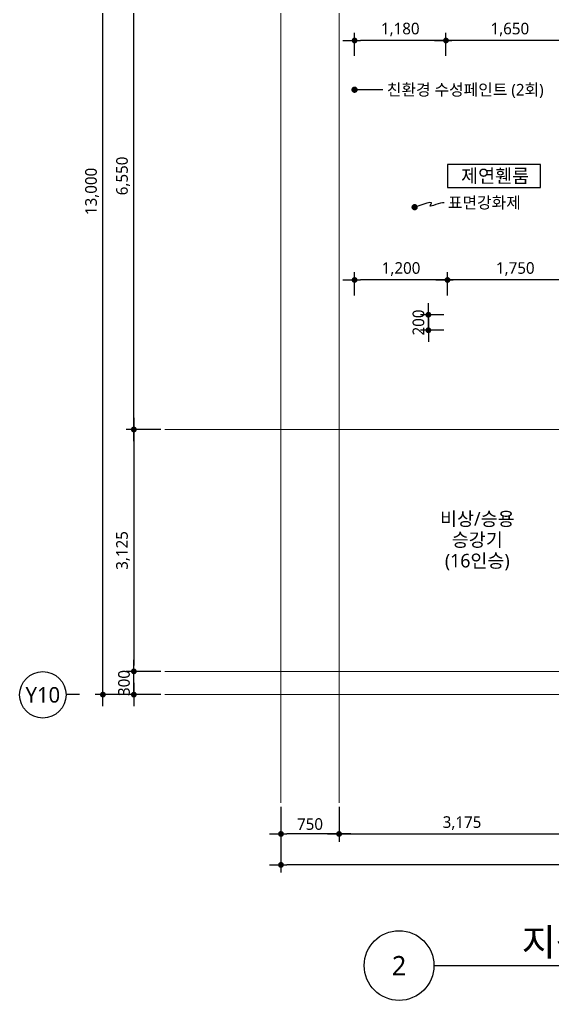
# Model space of a CAD drawing. Header units: millimetres. Extents: x 3320976 to 3527701, y 1183647 to 1243117.
# Drawn here: x 3464464 to 3471343, y 1183655 to 1196325 of the extents above; entities that cross this region are included whole.
import ezdxf
from ezdxf.enums import TextEntityAlignment as Align

# ---------------------------------------------------------------- set-up
doc = ezdxf.new("R2010")
doc.units = ezdxf.units.MM
doc.header["$MEASUREMENT"] = 0
doc.linetypes.add('CEN', pattern=[62, 60, -1, 0, -1])
doc.layers.get('0').update_dxf_attribs({"linetype": 'CONTINUOUS'})
for name, color, linetype, lineweight in [('A-AXIS-BUBL', 7, 'CONTINUOUS', 25), ('A-CNTL', 1, 'CEN', 15), ('A-DIMS', 7, 'CONTINUOUS', 25), ('A-MKXS-LEAD', 7, 'CONTINUOUS', 25), ('A-MKXS-TEXT1', 3, 'CONTINUOUS', 25), ('A-MKXX-NAME', 3, 'CONTINUOUS', 25), ('A-MKXX-SYMB', 7, 'CONTINUOUS', 25), ('A-XXXX-SYMB', 7, 'CONTINUOUS', 25), ('A-XXXX-TXT1', 3, 'CONTINUOUS', 25), ('A-XXXX-TXT2', 3, 'CONTINUOUS', 25)]:
    doc.layers.add(name, color=color, linetype=linetype, lineweight=lineweight)
doc.styles.add('HY울릉도L', font='')
doc.styles.add('맑은고딕', font='malgun.ttf')
doc.styles.get('HY울릉도L').set_extended_font_data('HYwulM')
doc.dimstyles.new('CDIM', dxfattribs={"dimtxt": 3, "dimasz": 1.5, "dimexe": 2, "dimexo": 1, "dimgap": 1, "dimtad": 1, "dimdec": 0, "dimrnd": 0.5, "dimzin": 0, "dimdsep": 32, "dimlunit": 6, "dimtxsty": 'HY울릉도L', "dimblk1": '_CIDOT', "dimblk2": '_CIDOT', "dimsah": 1, "dimcen": 5.5, "dimclrd": 2, "dimclre": 2, "dimclrt": 7, "dimadec": 0, "dimazin": 0, "dimtfac": 1, "dimtdec": 0, "dimtix": 1, "dimtmove": 2, "dimatfit": 1, "dimldrblk": '_CIDOT', "dimfxl": 1, "dimtolj": 1, "dimtzin": 0, "dimlwd": -1, "dimarcsym": 0})

# ---------------------------------------------------------------- blocks, each defined once
blk = doc.blocks.new('_CIDOT')
at = {"color": 0, "linetype": 'ByBlock'}
blk.add_line((2, 0), (-1, 0), dxfattribs=at)
at = {"color": 0, "linetype": 'ByBlock', "const_width": 0.5}
blk.add_lwpolyline([(-0.25, 0, 1), (0.25, 0, 1)], format="xyb", close=True, dxfattribs=at)
blk = doc.blocks.new('*D189')
at = {"layer": 'A-DIMS', "lineweight": -2, "transparency": 16777216}
for p, q in [((-1550, 0), (-2400, 0)), ((-1550, -13000), (-2400, -13000))]:
    blk.add_line(p, q, dxfattribs=at)
at = {"layer": 'A-DIMS', "transparency": 16777216}
blk.add_line((-2300, -12925), (-2300, -75), dxfattribs=at)
at = {"layer": 'A-DIMS', "transparency": 16777216, "xscale": 75, "yscale": 75, "zscale": 75}
for p, rotation in [((-2300, 0), 90), ((-2300, -13000), 270)]:
    blk.add_blockref('_CIDOT', p, dxfattribs=dict(at, rotation=rotation))
at = {"layer": 'A-DIMS', "color": 3, "transparency": 16777216, "insert": (-2440, -6500), "char_height": 150, "attachment_point": 5, "rotation": 90, "style": '맑은고딕'}
blk.add_mtext('\\A1;13,000', dxfattribs=at)
blk = doc.blocks.new('*D191')
at = {"layer": 'A-DIMS', "transparency": 16777216}
for p, q in [((-1900, -12625), (-1900, -12550)), ((-1900, -13000), (-1900, -12700)), ((-1900, -13075), (-1900, -13150))]:
    blk.add_line(p, q, dxfattribs=at)
at = {"layer": 'A-DIMS', "lineweight": -2, "transparency": 16777216}
for p, q in [((-1550, -12700), (-2000, -12700)), ((-1550, -13000), (-2000, -13000))]:
    blk.add_line(p, q, dxfattribs=at)
at = {"layer": 'A-DIMS', "transparency": 16777216, "xscale": 75, "yscale": 75, "zscale": 75}
for p, rotation in [((-1900, -12700), 270), ((-1900, -13000), 90)]:
    blk.add_blockref('_CIDOT', p, dxfattribs=dict(at, rotation=rotation))
at = {"layer": 'A-DIMS', "color": 3, "transparency": 16777216, "insert": (-2027, -12850), "char_height": 150, "attachment_point": 5, "rotation": 90, "style": '맑은고딕'}
blk.add_mtext('\\A1;300', dxfattribs=at)
blk = doc.blocks.new('*D193')
at = {"layer": 'A-DIMS', "lineweight": -2, "transparency": 16777216}
for p, q in [((0, -14450), (0, -14900)), ((750, -14450), (750, -14900))]:
    blk.add_line(p, q, dxfattribs=at)
at = {"layer": 'A-DIMS', "transparency": 16777216}
blk.add_line((675, -14800), (75, -14800), dxfattribs=at)
at = {"layer": 'A-DIMS', "transparency": 16777216, "xscale": 75, "yscale": 75, "zscale": 75, "rotation": 180}
blk.add_blockref('_CIDOT', (0, -14800), dxfattribs=at)
at = {"layer": 'A-DIMS', "transparency": 16777216, "xscale": 75, "yscale": 75, "zscale": 75}
blk.add_blockref('_CIDOT', (750, -14800), dxfattribs=at)
at = {"layer": 'A-DIMS', "color": 3, "transparency": 16777216, "insert": (375, -14673), "char_height": 150, "attachment_point": 5, "style": '맑은고딕'}
blk.add_mtext('\\A1;750', dxfattribs=at)
blk = doc.blocks.new('*D196')
at = {"layer": 'A-DIMS', "lineweight": -2, "transparency": 16777216}
for p, q in [((750, -14450), (750, -14900)), ((3925, -14450), (3925, -14900))]:
    blk.add_line(p, q, dxfattribs=at)
at = {"layer": 'A-DIMS', "transparency": 16777216}
blk.add_line((825, -14800), (3850, -14800), dxfattribs=at)
at = {"layer": 'A-DIMS', "transparency": 16777216, "xscale": 75, "yscale": 75, "zscale": 75, "rotation": 180}
blk.add_blockref('_CIDOT', (750, -14800), dxfattribs=at)
at = {"layer": 'A-DIMS', "transparency": 16777216, "xscale": 75, "yscale": 75, "zscale": 75}
blk.add_blockref('_CIDOT', (3925, -14800), dxfattribs=at)
at = {"layer": 'A-DIMS', "color": 3, "transparency": 16777216, "insert": (2338, -14660), "char_height": 150, "attachment_point": 5, "style": '맑은고딕'}
blk.add_mtext('\\A1;3,175', dxfattribs=at)
blk = doc.blocks.new('*D200')
at = {"layer": 'A-DIMS', "lineweight": -2, "transparency": 16777216}
for p, q in [((-1550, -9575), (-2000, -9575)), ((-1550, -12700), (-2000, -12700))]:
    blk.add_line(p, q, dxfattribs=at)
at = {"layer": 'A-DIMS', "transparency": 16777216}
blk.add_line((-1900, -9650), (-1900, -12625), dxfattribs=at)
at = {"layer": 'A-DIMS', "transparency": 16777216, "xscale": 75, "yscale": 75, "zscale": 75}
for p, rotation in [((-1900, -9575), 90), ((-1900, -12700), 270)]:
    blk.add_blockref('_CIDOT', p, dxfattribs=dict(at, rotation=rotation))
at = {"layer": 'A-DIMS', "color": 3, "transparency": 16777216, "insert": (-2040, -11138), "char_height": 150, "attachment_point": 5, "rotation": 90, "style": '맑은고딕'}
blk.add_mtext('\\A1;3,125', dxfattribs=at)
blk = doc.blocks.new('*D201')
at = {"layer": 'A-DIMS', "lineweight": -2, "transparency": 16777216}
for p, q in [((-1550, -3025), (-2000, -3025)), ((-1550, -9575), (-2000, -9575))]:
    blk.add_line(p, q, dxfattribs=at)
at = {"layer": 'A-DIMS', "transparency": 16777216}
blk.add_line((-1900, -9500), (-1900, -3100), dxfattribs=at)
at = {"layer": 'A-DIMS', "transparency": 16777216, "xscale": 75, "yscale": 75, "zscale": 75}
for p, rotation in [((-1900, -3025), 90), ((-1900, -9575), 270)]:
    blk.add_blockref('_CIDOT', p, dxfattribs=dict(at, rotation=rotation))
at = {"layer": 'A-DIMS', "color": 3, "transparency": 16777216, "insert": (-2040, -6300), "char_height": 150, "attachment_point": 5, "rotation": 90, "style": '맑은고딕'}
blk.add_mtext('\\A1;6,550', dxfattribs=at)
blk = doc.blocks.new('*D207')
at = {"layer": 'A-DIMS', "lineweight": -2, "transparency": 16777216}
for p, q in [((0, -14450), (0, -15300)), ((11000, -14450), (11000, -15300))]:
    blk.add_line(p, q, dxfattribs=at)
at = {"layer": 'A-DIMS', "transparency": 16777216}
blk.add_line((10925, -15200), (75, -15200), dxfattribs=at)
at = {"layer": 'A-DIMS', "transparency": 16777216, "xscale": 75, "yscale": 75, "zscale": 75, "rotation": 180}
blk.add_blockref('_CIDOT', (0, -15200), dxfattribs=at)
at = {"layer": 'A-DIMS', "transparency": 16777216, "xscale": 75, "yscale": 75, "zscale": 75}
blk.add_blockref('_CIDOT', (11000, -15200), dxfattribs=at)
at = {"layer": 'A-DIMS', "color": 3, "transparency": 16777216, "insert": (5500, -15060), "char_height": 150, "attachment_point": 5, "style": '맑은고딕'}
blk.add_mtext('\\A1;11,000', dxfattribs=at)
blk = doc.blocks.new('비상승용승강기16인승')
at = {"layer": 'A-MKXX-NAME', "style": '맑은고딕'}
for s, p in [('비상/승용', (0, 270)), ('승강기', (0, 0)), ('(16인승)', (0, -270))]:
    blk.add_text(s, height=175, dxfattribs=at).set_placement(p, align=Align.MIDDLE_CENTER)
blk = doc.blocks.new('*D599')
at = {"layer": 'A-DIMS', "lineweight": -2, "transparency": 16777216}
for p, q in [((3469969, 1195855), (3469969, 1196155)), ((3471619, 1195855), (3471619, 1196155))]:
    blk.add_line(p, q, dxfattribs=at)
at = {"layer": 'A-DIMS', "transparency": 16777216}
blk.add_line((3471544, 1196055), (3470044, 1196055), dxfattribs=at)
at = {"layer": 'A-DIMS', "transparency": 16777216, "xscale": 75, "yscale": 75, "zscale": 75, "rotation": 180}
blk.add_blockref('_CIDOT', (3469969, 1196055), dxfattribs=at)
at = {"layer": 'A-DIMS', "transparency": 16777216, "xscale": 75, "yscale": 75, "zscale": 75}
blk.add_blockref('_CIDOT', (3471619, 1196055), dxfattribs=at)
at = {"layer": 'A-DIMS', "color": 3, "transparency": 16777216, "insert": (3470794, 1196196), "char_height": 150, "attachment_point": 5, "style": '맑은고딕'}
blk.add_mtext('\\A1;1,650', dxfattribs=at)
blk = doc.blocks.new('*D600')
at = {"layer": 'A-DIMS', "lineweight": -2, "transparency": 16777216}
for p, q in [((3468789, 1195855), (3468789, 1196155)), ((3469969, 1195855), (3469969, 1196155))]:
    blk.add_line(p, q, dxfattribs=at)
at = {"layer": 'A-DIMS', "transparency": 16777216}
blk.add_line((3469894, 1196055), (3468864, 1196055), dxfattribs=at)
at = {"layer": 'A-DIMS', "transparency": 16777216, "xscale": 75, "yscale": 75, "zscale": 75, "rotation": 180}
blk.add_blockref('_CIDOT', (3468789, 1196055), dxfattribs=at)
at = {"layer": 'A-DIMS', "transparency": 16777216, "xscale": 75, "yscale": 75, "zscale": 75}
blk.add_blockref('_CIDOT', (3469969, 1196055), dxfattribs=at)
at = {"layer": 'A-DIMS', "color": 3, "transparency": 16777216, "insert": (3469379, 1196196), "char_height": 150, "attachment_point": 5, "style": '맑은고딕'}
blk.add_mtext('\\A1;1,180', dxfattribs=at)
blk = doc.blocks.new('*D602')
at = {"layer": 'A-DIMS', "lineweight": -2, "transparency": 16777216}
for p, q in [((3469989, 1192762), (3469989, 1193062)), ((3471739, 1192762), (3471739, 1193062))]:
    blk.add_line(p, q, dxfattribs=at)
at = {"layer": 'A-DIMS', "transparency": 16777216}
blk.add_line((3471664, 1192962), (3470064, 1192962), dxfattribs=at)
at = {"layer": 'A-DIMS', "transparency": 16777216, "xscale": 75, "yscale": 75, "zscale": 75, "rotation": 180}
blk.add_blockref('_CIDOT', (3469989, 1192962), dxfattribs=at)
at = {"layer": 'A-DIMS', "transparency": 16777216, "xscale": 75, "yscale": 75, "zscale": 75}
blk.add_blockref('_CIDOT', (3471739, 1192962), dxfattribs=at)
at = {"layer": 'A-DIMS', "color": 3, "transparency": 16777216, "insert": (3470864, 1193103), "char_height": 150, "attachment_point": 5, "style": '맑은고딕'}
blk.add_mtext('\\A1;1,750', dxfattribs=at)
blk = doc.blocks.new('*D603')
at = {"layer": 'A-DIMS', "lineweight": -2, "transparency": 16777216}
for p, q in [((3468789, 1192762), (3468789, 1193062)), ((3469989, 1192762), (3469989, 1193062))]:
    blk.add_line(p, q, dxfattribs=at)
at = {"layer": 'A-DIMS', "transparency": 16777216}
blk.add_line((3469914, 1192962), (3468864, 1192962), dxfattribs=at)
at = {"layer": 'A-DIMS', "transparency": 16777216, "xscale": 75, "yscale": 75, "zscale": 75, "rotation": 180}
blk.add_blockref('_CIDOT', (3468789, 1192962), dxfattribs=at)
at = {"layer": 'A-DIMS', "transparency": 16777216, "xscale": 75, "yscale": 75, "zscale": 75}
blk.add_blockref('_CIDOT', (3469989, 1192962), dxfattribs=at)
at = {"layer": 'A-DIMS', "color": 3, "transparency": 16777216, "insert": (3469389, 1193103), "char_height": 150, "attachment_point": 5, "style": '맑은고딕'}
blk.add_mtext('\\A1;1,200', dxfattribs=at)
blk = doc.blocks.new('*D613')
at = {"layer": 'A-DIMS', "transparency": 16777216}
for p, q in [((3469742, 1192587), (3469742, 1192662)), ((3469742, 1192312), (3469742, 1192512)), ((3469742, 1192237), (3469742, 1192162))]:
    blk.add_line(p, q, dxfattribs=at)
at = {"layer": 'A-DIMS', "lineweight": -2, "transparency": 16777216}
for p, q in [((3469942, 1192512), (3469642, 1192512)), ((3469942, 1192312), (3469642, 1192312))]:
    blk.add_line(p, q, dxfattribs=at)
at = {"layer": 'A-DIMS', "transparency": 16777216, "xscale": 75, "yscale": 75, "zscale": 75}
for p, rotation in [((3469742, 1192512), 270), ((3469742, 1192312), 90)]:
    blk.add_blockref('_CIDOT', p, dxfattribs=dict(at, rotation=rotation))
at = {"layer": 'A-DIMS', "color": 3, "transparency": 16777216, "insert": (3469614, 1192412), "char_height": 150, "attachment_point": 5, "rotation": 90, "style": '맑은고딕'}
blk.add_mtext('\\A1;200', dxfattribs=at)
blk = doc.blocks.new('CORE6_GRID_1')
at = {"layer": 'A-AXIS-BUBL', "ltscale": 0.2}
blk.add_line((-2600, -13000), (-2775, -13000), dxfattribs=at)
blk.add_circle((-3075, -13002.9), 300, dxfattribs=at)
at = {"layer": 'A-CNTL'}
for p, q in [((0, -14400), (0, 1800)), ((750, -14400), (750, 1800)), ((-1500, -9575), (7225, -9575)), ((-1500, -12700), (12500, -12700)), ((-1500, -13000), (12500, -13000))]:
    blk.add_line(p, q, dxfattribs=at)
at = {"layer": 'A-XXXX-TXT2', "ltscale": 0.2, "style": '맑은고딕'}
blk.add_text('Y10', height=200, dxfattribs=at).set_placement((-3075, -13002.9), align=Align.MIDDLE)
at = {"layer": 'A-DIMS'}
for base, p1, p2, angle, picture, middle in [((-2300, 0), (-1500, -13000), (-1500, 0), 270, '*D189', (-2440.5, -6500)), ((-1900, -3025), (-1500, -9575), (-1500, -3025), 270, '*D201', (-2040.1, -6300)), ((-1900, -12700), (-1500, -9575), (-1500, -12700), 90, '*D200', (-2040.5, -11137.5)), ((-1900, -12700), (-1500, -13000), (-1500, -12700), 270, '*D191', (-2027.5, -12850)), ((0, -14800), (750, -14400), (0, -14400), 180, '*D193', (375, -14672.5)), ((0, -15200), (11000, -14400), (0, -14400), 180, '*D207', (5500, -15059.5))]:
    dim = blk.add_linear_dim(base=base, p1=p1, p2=p2, angle=angle, dimstyle='CDIM', override={"dimscale": 50, "dimtxsty": '맑은고딕', "dimclrd": 256, "dimclre": 256, "dimclrt": 3}, dxfattribs=at)
    dim.commit()
    dim.dimension.update_dxf_attribs({"geometry": picture, "text_midpoint": middle})
dim = blk.add_linear_dim(base=(3925, -14800), p1=(750, -14400), p2=(3925, -14400), dimstyle='CDIM', override={"dimscale": 50, "dimtxsty": '맑은고딕', "dimclrd": 256, "dimclre": 256, "dimclrt": 3}, dxfattribs=at)
dim.commit()
dim.dimension.update_dxf_attribs({"geometry": '*D196', "text_midpoint": (2337.5, -14659.5)})

msp = doc.modelspace()

# ---------------------------------------------------------------- linework, layer by layer
at = {"layer": 'A-MKXS-LEAD', "const_width": 40}
for points in [[(3468768.1, 1195421.4, 1), (3468809.5, 1195417.2, 1)], [(3469543.9, 1193904.1, 1), (3469585.4, 1193900, 1)]]:
    msp.add_lwpolyline(points, format="xyb", close=True, dxfattribs=at)
at = {"layer": 'A-MKXS-LEAD'}
for points in [[(3469155.8, 1195419.3), (3468788.8, 1195419.3), (3468788.8, 1195419.3)], [(3469563.8, 1193901.8), (3469661.6, 1193938.6), (3469725.3, 1193958.5), (3469761.5, 1193965), (3469776.9, 1193961.5), (3469778, 1193951.6), (3469771.6, 1193938.8), (3469764, 1193926.6), (3469762.1, 1193918.5), (3469770.7, 1193917.2), (3469788.9, 1193921.6), (3469813.7, 1193929.8), (3469842.6, 1193939.9), (3469872.8, 1193950), (3469901.6, 1193958.2), (3469926.3, 1193962.5), (3469944.2, 1193961)]]:
    msp.add_lwpolyline(points, dxfattribs=at)
at = {"layer": 'A-MKXX-SYMB'}
msp.add_lwpolyline([(3469988.8, 1194155.4), (3471188.8, 1194155.4), (3471188.8, 1194455.4), (3469988.8, 1194455.4)], close=True, dxfattribs=at)
at = {"layer": 'A-XXXX-SYMB'}
msp.add_line((3469813.8, 1184105.4), (3476913.8, 1184105.4), dxfattribs=at)
msp.add_circle((3469363.8, 1184105.4), 450, dxfattribs=at)

# ---------------------------------------------------------------- block references
at = {"layer": 'A-DIMS'}
msp.add_blockref('CORE6_GRID_1', (3467838.8, 1200605.4), dxfattribs=at)
at = {"layer": 'A-MKXX-NAME'}
msp.add_blockref('비상승용승강기16인승', (3470373.8, 1189605.4), dxfattribs=at)

# ---------------------------------------------------------------- texts
at = {"layer": 'A-MKXS-TEXT1', "style": '맑은고딕'}
for s, p in [('친환경 수성페인트 (2회)', (3469205.8, 1195419.3)), ('표면강화제', (3469994.2, 1193961))]:
    msp.add_text(s, height=150, dxfattribs=at).set_placement(p, align=Align.MIDDLE_LEFT)
at = {"layer": 'A-MKXX-NAME', "style": '맑은고딕'}
msp.add_text('제연휀룸', height=175, dxfattribs=at).set_placement((3470603.3, 1194305.4), align=Align.MIDDLE_CENTER)
at = {"layer": 'A-XXXX-TXT1', "style": '맑은고딕'}
msp.add_text('지상9층 코아#2 확대평면도', height=350, dxfattribs=at).set_placement((3476391.8, 1184128.1), align=Align.BOTTOM_RIGHT)
msp.add_text('2', height=250, dxfattribs=at).set_placement((3469363.8, 1184105.4), align=Align.MIDDLE)

# ---------------------------------------------------------------- dimensions: what is measured, and where the dimension line sits
at = {"layer": 'A-DIMS'}
for base, p1, p2, picture, middle in [((3468788.8, 1196055.4), (3469968.8, 1195805.4), (3468788.8, 1195805.4), '*D600', (3469378.8, 1196055.4)), ((3469968.8, 1196055.4), (3471618.8, 1195805.3), (3469968.8, 1195805.4), '*D599', (3470793.8, 1196055.4)), ((3468788.8, 1192962.1), (3469988.9, 1192712.1), (3468788.8, 1192712.1), '*D603', (3469388.8, 1192962.1)), ((3469988.9, 1192962.1), (3471738.9, 1192712.1), (3469988.9, 1192712.1), '*D602', (3470863.9, 1192962.1))]:
    dim = msp.add_linear_dim(base=base, p1=p1, p2=p2, text='<>\\X', dimstyle='CDIM', override={"dimscale": 50, "dimtxsty": '맑은고딕', "dimclrd": 256, "dimclre": 256, "dimclrt": 3}, dxfattribs=at)
    dim.commit()
    dim.dimension.update_dxf_attribs({"geometry": picture, "text_midpoint": middle})
dim = msp.add_linear_dim(base=(3469741.9, 1192512.1), p1=(3469991.9, 1192312.1), p2=(3469991.9, 1192512.1), angle=270, text='<>\\X', dimstyle='CDIM', override={"dimscale": 50, "dimtxsty": '맑은고딕', "dimclrd": 256, "dimclre": 256, "dimclrt": 3}, dxfattribs=at)
dim.commit()
dim.dimension.update_dxf_attribs({"geometry": '*D613', "text_midpoint": (3469741.9, 1192412.1)})

doc.saveas('drawing.dxf')
